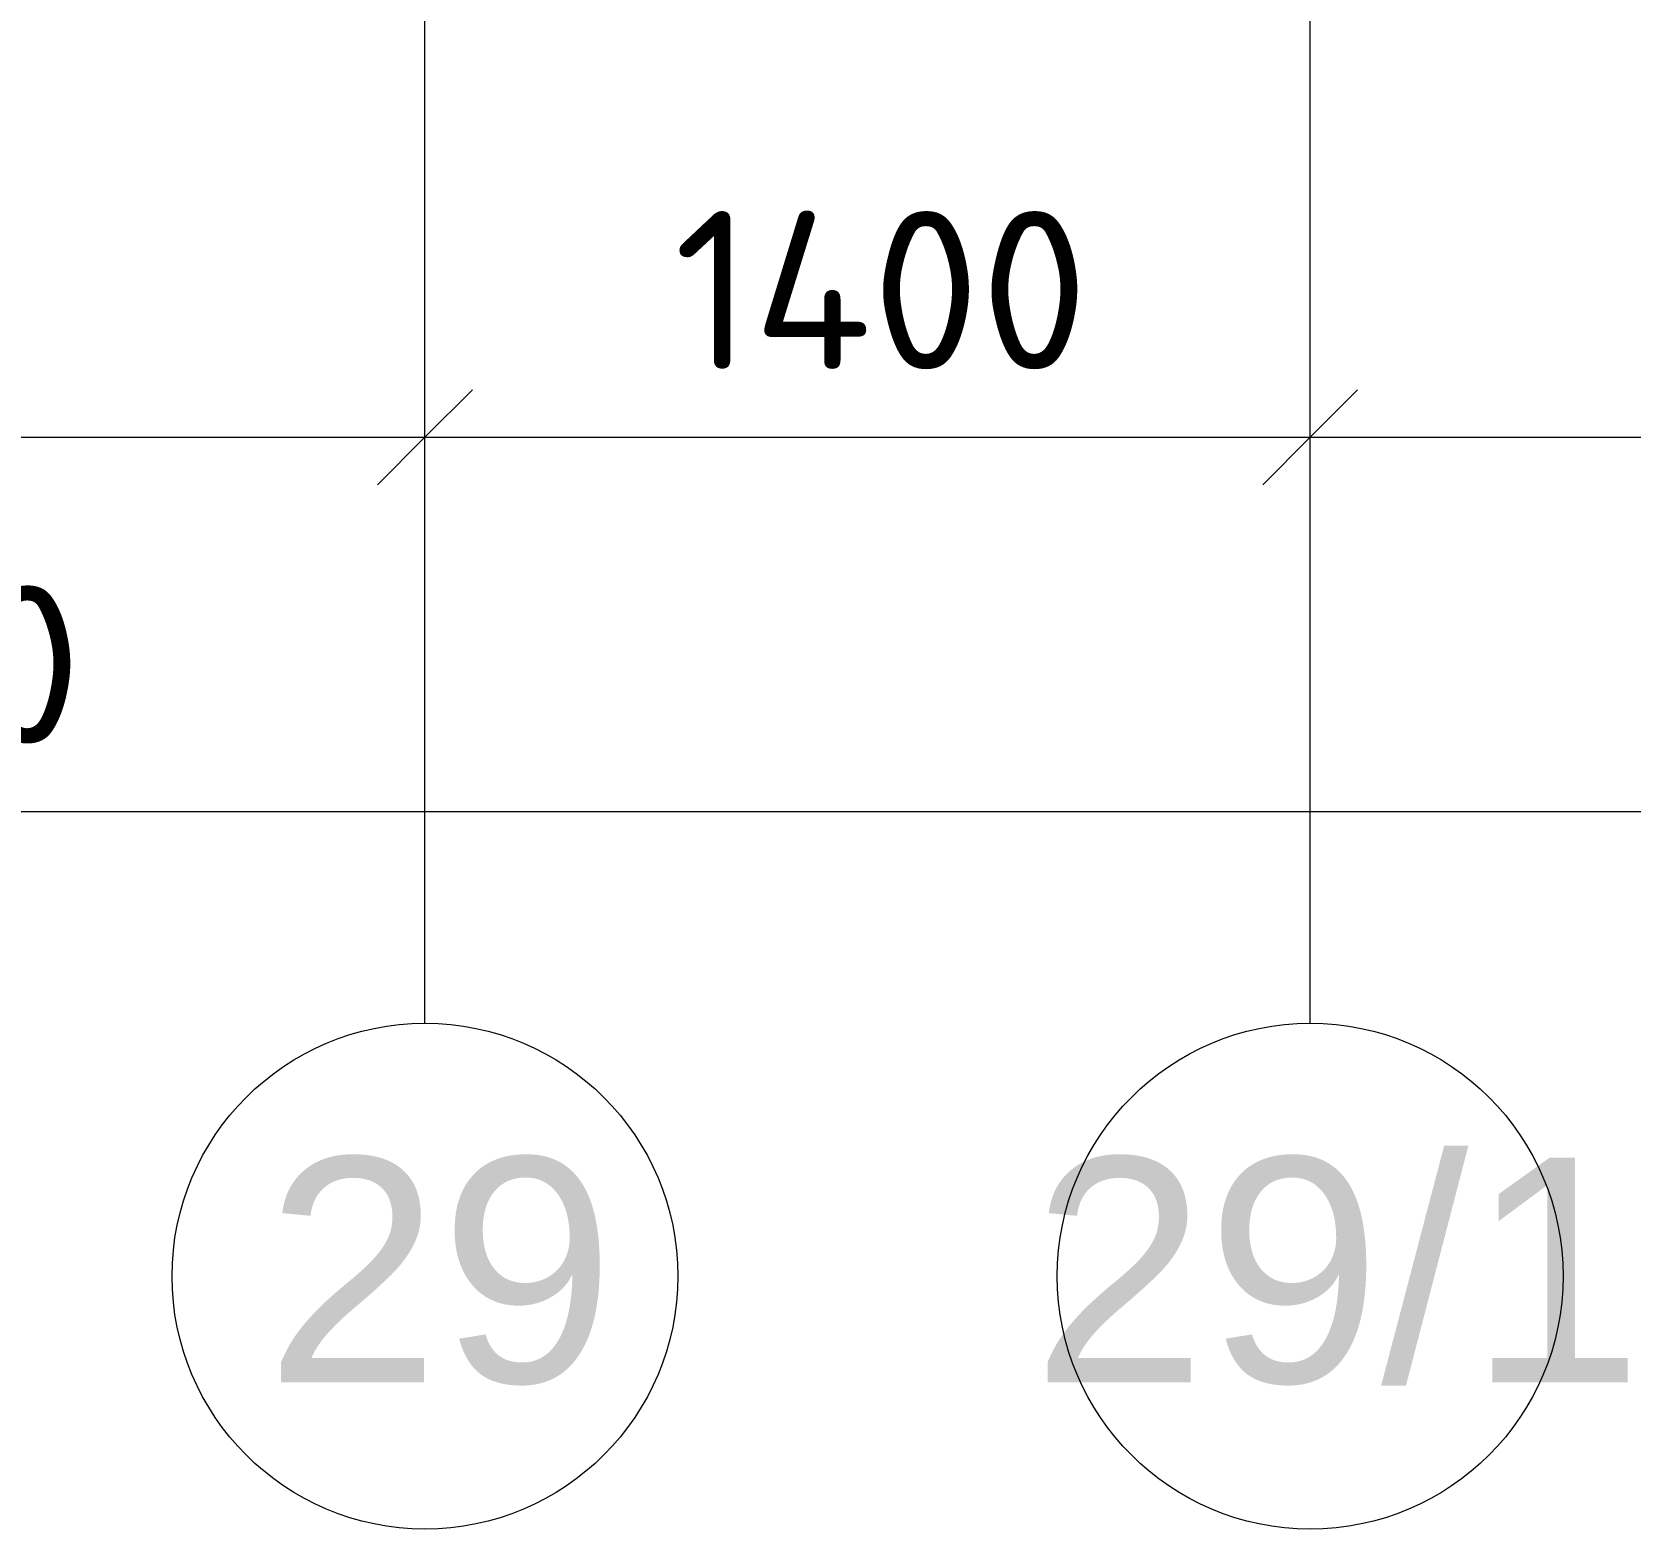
# Model space of a CAD drawing. Header units: millimetres. Extents: x -3817 to 677485, y -22715 to 103890.
# Drawn here: x 105432 to 107959, y -795 to 1573 of the extents above; entities that cross this region are included whole.
import ezdxf

# ---------------------------------------------------------------- set-up
doc = ezdxf.new("R2010")
doc.units = ezdxf.units.MM
doc.layers.add('PDF _Геометрия', color=7, linetype='Continuous', true_color=0x1d1d1d)
doc.layers.add('PDF _Текст', color=7, linetype='Continuous')
doc.styles.add('PDF ArialMT', font='arial.ttf')
doc.styles.add('PDF ISOCPEUR', font='isocpeur.ttf')

msp = doc.modelspace()

# ---------------------------------------------------------------- linework, layer by layer
at = {"layer": 'PDF _Геометрия', "color": 253, "lineweight": 9, "true_color": 0xaaaaaa}
for points in [[(106053.6, 5.1), (106053.6, 2505.1), (106053.6, 4828.6)], [(107453.6, 5.1), (107453.6, 2505.1), (107453.6, 4828.6)]]:
    msp.add_lwpolyline(points, dxfattribs=at)
at = {"layer": 'PDF _Геометрия', "color": 7, "lineweight": 9}
for points in [[(84803.6, 1052), (84803.6, 932), (85103.6, 932), (89603.6, 932), (93103.6, 932), (94903.6, 932), (98853.6, 932), (100953.6, 932), (106053.6, 932), (107453.6, 932), (110953.6, 932), (116203.6, 932), (121453.6, 932), (125373.6, 932)], [(106053.6, 738.1), (106053.6, 932), (106053.6, 1052)], [(107453.6, 738.1), (107453.6, 932), (107453.6, 1052)], [(84683.6, 340), (125373.6, 340)]]:
    msp.add_lwpolyline(points, dxfattribs=at)
at = {"layer": 'PDF _Геометрия', "color": 7, "lineweight": 20}
for points in [[(106128.6, 1007), (106053.6, 932), (105978.6, 857)], [(107528.6, 1007), (107453.6, 932), (107378.6, 857)]]:
    msp.add_lwpolyline(points, dxfattribs=at)
at = {"layer": 'PDF _Геометрия', "color": 253, "lineweight": 9, "true_color": 0xaaaaaa}
for centre in [(106053.6, -394.9), (107453.6, -394.9)]:
    msp.add_circle(centre, 400, dxfattribs=at)
at = {"layer": 'PDF _Геометрия', "color": 253, "lineweight": 20, "true_color": 0xaaaaaa}
for centre in [(106053.6, -394.9), (107453.6, -394.9)]:
    msp.add_circle(centre, 400, dxfattribs=at)

# ---------------------------------------------------------------- texts
at = {"layer": 'PDF _Текст', "char_height": 250.11, "attachment_point": 4, "style": 'PDF ISOCPEUR'}
for s, insert in [('1400', (106447.1, 1164.8)), ('40450', (104609.6, 572.7))]:
    msp.add_mtext(s, dxfattribs=dict(at, insert=insert))
at = {"layer": 'PDF _Текст', "color": 9, "true_color": 0xbebebe, "char_height": 355.6, "attachment_point": 4, "style": 'PDF ArialMT'}
for s, insert in [('29', (105801, -387.7)), ('29/1', (107013.3, -387.7))]:
    msp.add_mtext(s, dxfattribs=dict(at, insert=insert))

doc.saveas('drawing.dxf')
